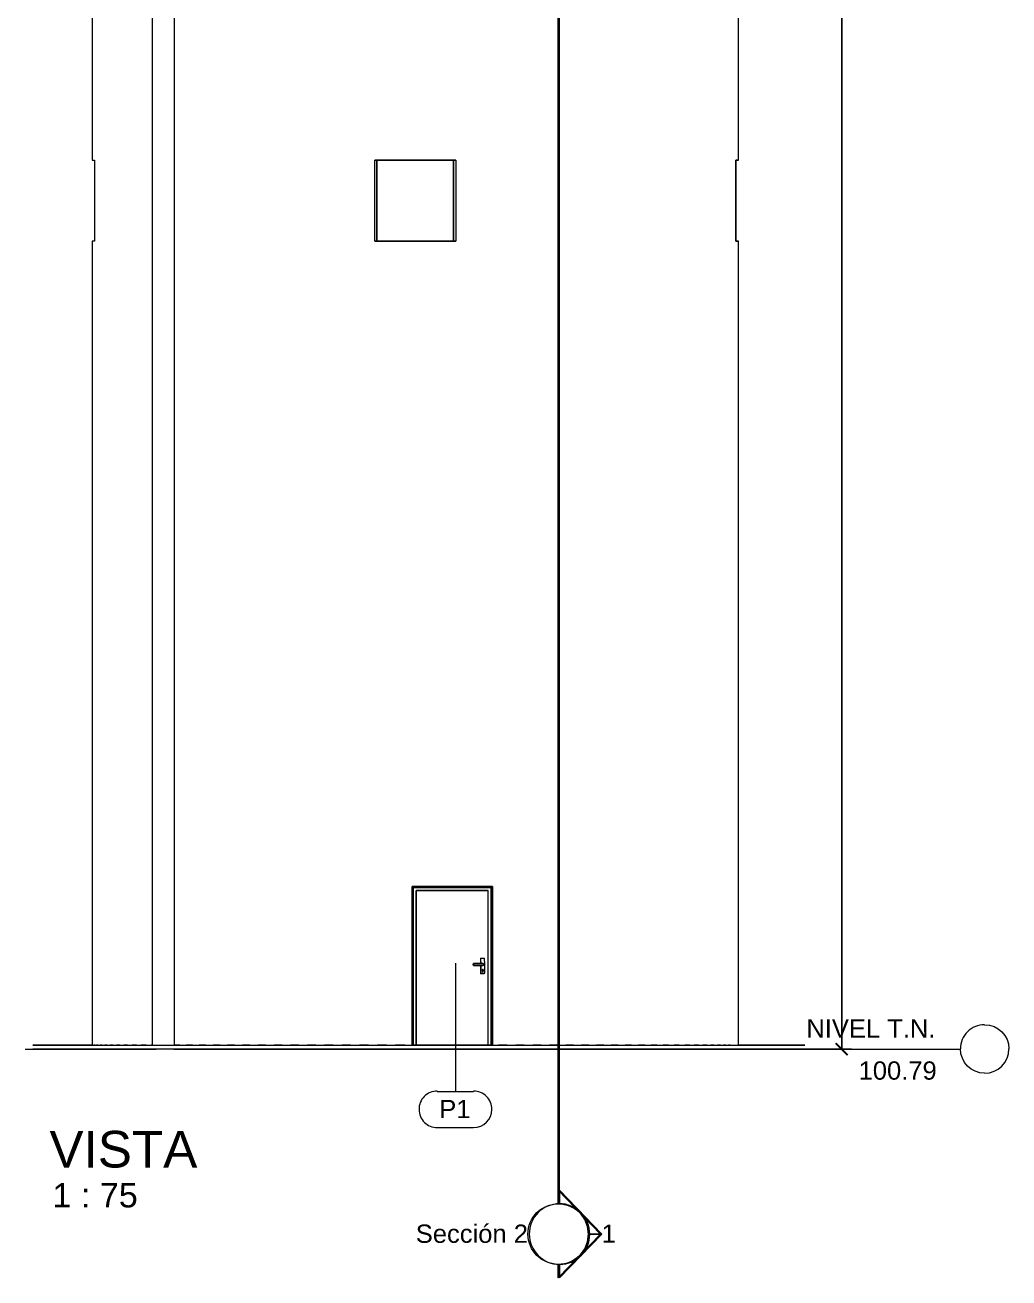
# Model space of a CAD drawing. Extents: x -187 to 52, y -9 to 65.
# Drawn here: x -4.6 to 7.58, y 12.11 to 27.61 of the extents above; entities that cross this region are included whole.
import ezdxf

# ---------------------------------------------------------------- set-up
doc = ezdxf.new("R2010")
doc.units = 0
doc.header["$MEASUREMENT"] = 0
for name, color, linetype in [('Cotas', 1, 'Continuous'), ('PDF3_Geometría', 7, 'Continuous'), ('PDF3_Texto', 7, 'Continuous')]:
    doc.layers.add(name, color=color, linetype=linetype)
doc.styles.add('PDF Arial', font='arial.ttf')
doc.styles.add('ROMANS', font='ROMANS.SHX', dxfattribs={"width": 0.85})
doc.dimstyles.new('1.100', dxfattribs={"dimtxt": 0.15, "dimasz": 0.15, "dimexe": 0.12, "dimexo": 0.125, "dimgap": 0.1, "dimtad": 1, "dimzin": 0, "dimdsep": 46, "dimtxsty": 'ROMANS', "dimblk": 'ARCHTICK', "dimcen": 0.09, "dimclrd": 256, "dimclre": 256, "dimclrt": 2, "dimadec": 0, "dimazin": 0, "dimtfac": 1, "dimtofl": 0, "dimtmove": 0, "dimatfit": 3, "dimfxl": 10, "dimfxlon": 1, "dimtolj": 1, "dimtzin": 0, "dimarcsym": 0})

# ---------------------------------------------------------------- blocks, each defined once
blk = doc.blocks.new('_ArchTick')
at = {"color": 0, "linetype": 'ByBlock', "const_width": 0.15}
blk.add_lwpolyline([(-0.5, -0.5), (0.5, 0.5)], dxfattribs=at)
blk = doc.blocks.new('*D13')
at = {"layer": 'Cotas', "lineweight": -2, "transparency": 16777216}
for p, q in [((4.357, 47.796), (5.631, 47.796)), ((5.511, 14.938), (5.511, 47.796)), ((4.357, 14.938), (5.631, 14.938))]:
    blk.add_line(p, q, dxfattribs=at)
at = {"layer": 'Defpoints', "color": 0, "transparency": 16777216}
for p in [(4.232, 47.796), (5.511, 47.796), (4.232, 14.938)]:
    blk.add_point(p, dxfattribs=at)
at = {"layer": 'Cotas', "lineweight": -2, "transparency": 16777216, "xscale": 0.15, "yscale": 0.15, "zscale": 0.15}
for p, rotation in [((5.511, 47.796), 90), ((5.511, 14.938), 270)]:
    blk.add_blockref('_ArchTick', p, dxfattribs=dict(at, rotation=rotation))
at = {"layer": 'Cotas', "color": 2, "transparency": 16777216, "insert": (5.336, 31.367), "char_height": 0.15, "attachment_point": 5, "rotation": 90, "style": 'ROMANS'}
blk.add_mtext('\\A1;32.86', dxfattribs=at)

msp = doc.modelspace()

# ---------------------------------------------------------------- linework, layer by layer
at = {"layer": 'PDF3_Geometría', "lineweight": 9}
for points in [[(1.628, 12.65, -0.416317), (2.003, 13.024, -0.417715), (2.381, 12.65, -0.414545), (2.003, 12.275), (2.003, 12.107), (2.527, 12.65), (2.003, 13.192), (2.003, 13.024), (2.003, 49.015), (2.003, 48.843), (2.527, 49.389), (2.003, 49.932), (2.003, 49.764, 0.416317), (1.628, 49.389)], [(0.505, 14.418, 0.422535), (0.279, 14.192, 0.417263), (0.505, 13.967), (0.955, 13.967, 0.411972), (1.181, 14.192, 0.417263), (0.955, 14.418)]]:
    msp.add_lwpolyline(points, format="xyb", dxfattribs=at)
for points in [[(2.016, 12.275), (2.016, 12.107), (2.543, 12.65), (2.016, 13.192), (2.016, 13.024), (2.016, 49.015), (2.016, 48.843), (2.543, 49.389), (2.016, 49.932), (2.016, 49.764)], [(0.73, 16.002), (0.73, 14.415)], [(-4.597, 14.938), (-2.975, 14.938)], [(-2.619, 14.938), (-2.143, 14.938)], [(-1.784, 14.938), (-0.594, 14.938)], [(-0.238, 14.938), (0.238, 14.938)], [(0.597, 14.938), (1.787, 14.938)], [(2.143, 14.938), (2.619, 14.938)], [(2.978, 14.938), (4.168, 14.938)], [(5.359, 14.938), (6.981, 14.938)], [(0.505, 14.415), (0.955, 14.415)]]:
    msp.add_lwpolyline(points, dxfattribs=at)
at = {"layer": 'PDF3_Geometría', "lineweight": 18}
for points in [[(-3.022, 47.986), (-3.022, 14.989), (-3.029, 14.989), (-3.035, 14.989)], [(-2.683, 14.989), (-2.749, 14.989), (-2.749, 47.986)], [(0.962, 15.977), (0.959, 15.973), (0.955, 15.973), (0.952, 15.977), (0.949, 15.98), (0.949, 15.983), (0.949, 15.986), (0.949, 15.989), (0.952, 15.992), (0.955, 15.992), (0.955, 15.996), (0.959, 15.992), (0.962, 15.992), (0.965, 15.989)], [(1.047, 15.996), (1.047, 15.999), (1.047, 16.005), (1.047, 16.008), (1.047, 16.011), (1.047, 16.015), (1.044, 16.021), (1.044, 16.024), (1.044, 16.031), (1.044, 16.037), (1.044, 16.04), (1.044, 16.046), (1.044, 16.053), (1.044, 16.056), (1.044, 16.059), (1.041, 16.065), (1.041, 15.992)], [(1.041, 16.065), (1.086, 16.065), (1.086, 16.059), (1.086, 16.056), (1.086, 16.053), (1.086, 16.046), (1.086, 16.04), (1.086, 16.037), (1.086, 16.031), (1.089, 16.024), (1.089, 16.021), (1.089, 16.015), (1.089, 16.011), (1.089, 16.008), (1.089, 16.005), (1.089, 15.999), (1.089, 15.996), (1.089, 15.989), (1.089, 15.983), (1.089, 15.977), (1.089, 15.97), (1.089, 15.967), (1.089, 15.961), (1.089, 15.958), (1.089, 15.951), (1.089, 15.948), (1.089, 15.942), (1.089, 15.938), (1.089, 15.935), (1.089, 15.929), (1.089, 15.926), (1.089, 15.923), (1.089, 15.916), (1.089, 15.913), (1.089, 15.907), (1.089, 15.9), (1.089, 15.894), (1.089, 15.888), (1.089, 15.885), (1.089, 15.881), (1.089, 15.878), (1.086, 15.878), (1.086, 15.875), (1.086, 15.872), (1.041, 15.872)], [(1.041, 15.977), (1.041, 15.872), (1.044, 15.875), (1.044, 15.878), (1.047, 15.878), (1.047, 15.881), (1.047, 15.885), (1.047, 15.888), (1.047, 15.894), (1.047, 15.9), (1.047, 15.907), (1.047, 15.913), (1.047, 15.916), (1.047, 15.923), (1.047, 15.926), (1.047, 15.929), (1.047, 15.935), (1.047, 15.938), (1.047, 15.942), (1.047, 15.948), (1.047, 15.951), (1.047, 15.958), (1.047, 15.961), (1.047, 15.967), (1.047, 15.97), (1.047, 15.977)], [(1.066, 15.973), (1.07, 15.973), (1.073, 15.973), (1.076, 15.977), (1.079, 15.977), (1.079, 15.98), (1.082, 15.983), (1.082, 15.986), (1.079, 15.989), (1.079, 15.992), (1.076, 15.992), (1.073, 15.996), (1.07, 15.996), (1.066, 15.996)], [(1.07, 15.923), (1.066, 15.923)], [(1.066, 15.891), (1.07, 15.891)], [(-3.768, 14.989), (-3.864, 14.989), (-4.057, 14.989), (-4.245, 14.989), (-4.422, 14.989), (-4.502, 14.989), (-4.422, 14.989), (-4.245, 14.989), (-4.057, 14.989), (-3.864, 14.989), (-3.657, 14.989), (-3.448, 14.989), (-3.229, 14.989), (-3, 14.989), (-2.768, 14.989), (-2.527, 14.989), (-2.283, 14.989), (-2.032, 14.989), (-1.778, 14.989), (-1.518, 14.989), (-1.254, 14.989), (-0.987, 14.989), (-0.721, 14.989), (-0.448, 14.989), (-0.178, 14.989), (0.095, 14.989), (0.368, 14.989), (0.641, 14.989), (0.914, 14.989), (1.184, 14.989), (1.454, 14.989), (1.717, 14.989), (1.981, 14.989), (2.241, 14.989), (2.495, 14.989), (2.746, 14.989), (2.993, 14.989), (3.232, 14.989), (3.466, 14.989), (3.692, 14.989), (3.911, 14.989), (4.124, 14.989), (4.327, 14.989), (4.524, 14.989), (4.708, 14.989), (4.886, 14.989), (5.054, 14.989), (4.886, 14.989), (4.708, 14.989), (4.524, 14.989), (4.327, 14.989), (4.232, 14.989)], [(-2.749, 14.929), (-2.749, 14.938), (-2.527, 14.938), (-2.283, 14.938), (-2.032, 14.938), (-1.778, 14.938), (-1.518, 14.938), (-1.254, 14.938), (-0.987, 14.938), (-0.721, 14.938), (-0.448, 14.938), (-0.178, 14.938), (0.095, 14.938), (0.368, 14.938), (0.641, 14.938), (0.914, 14.938), (1.184, 14.938), (1.454, 14.938), (1.717, 14.938), (1.981, 14.938), (2.241, 14.938), (2.495, 14.938), (2.746, 14.938), (2.993, 14.938), (3.232, 14.938), (3.466, 14.938), (3.692, 14.938), (3.911, 14.938), (4.124, 14.938), (4.327, 14.938), (4.524, 14.938), (4.708, 14.938), (4.886, 14.938), (4.708, 14.938), (4.524, 14.938), (4.327, 14.938), (4.124, 14.938), (3.911, 14.938), (3.692, 14.938), (3.466, 14.938), (3.232, 14.938), (2.993, 14.938), (2.746, 14.938), (2.495, 14.938), (2.241, 14.938), (1.981, 14.938), (1.717, 14.938), (1.454, 14.938), (1.184, 14.938), (0.914, 14.938), (0.641, 14.938), (0.368, 14.938), (0.095, 14.938), (-0.178, 14.938), (-0.448, 14.938), (-0.721, 14.938), (-0.987, 14.938), (-1.254, 14.938), (-1.518, 14.938), (-1.778, 14.938), (-2.032, 14.938), (-2.283, 14.938), (-2.527, 14.938), (-2.768, 14.938), (-3, 14.938), (-3.229, 14.938), (-3.448, 14.938), (-3.657, 14.938), (-3.864, 14.938), (-4.057, 14.938), (-4.245, 14.938), (-4.422, 14.938), (-4.502, 14.938), (-4.422, 14.938), (-4.245, 14.938), (-4.057, 14.938), (-3.864, 14.938), (-3.657, 14.938), (-3.448, 14.938), (-3.229, 14.938), (-3.022, 14.938), (-3.022, 14.929)], [(-3.756, 14.989), (-3.762, 14.989)], [(-3.73, 14.989), (-3.743, 14.989)], [(-3.692, 14.989), (-3.711, 14.989)], [(-3.641, 14.989), (-3.667, 14.989)], [(-3.581, 14.989), (-3.61, 14.989)], [(-3.508, 14.989), (-3.543, 14.989)], [(-3.422, 14.989), (-3.464, 14.989)], [(-3.327, 14.989), (-3.372, 14.989), (-3.375, 14.989)], [(-3.219, 14.989), (-3.267, 14.989), (-3.27, 14.989)], [(-3.099, 14.989), (-3.156, 14.989), (-3.159, 14.989)], [(-2.524, 14.989), (-2.597, 14.989), (-2.603, 14.989)], [(-2.359, 14.989), (-2.432, 14.989), (-2.441, 14.989)], [(-2.184, 14.989), (-2.26, 14.989), (-2.27, 14.989)], [(-2.003, 14.989), (-2.083, 14.989), (-2.092, 14.989)], [(-1.813, 14.989), (-1.895, 14.989), (-1.905, 14.989)], [(-1.619, 14.989), (-1.702, 14.989), (-1.714, 14.989)], [(-1.416, 14.989), (-1.502, 14.989), (-1.514, 14.989)], [(-1.21, 14.989), (-1.299, 14.989), (-1.311, 14.989)], [(-1, 14.989), (-1.089, 14.989), (-1.102, 14.989)], [(-0.784, 14.989), (-0.876, 14.989), (-0.889, 14.989)], [(-0.568, 14.989), (-0.657, 14.989), (-0.673, 14.989)], [(-0.346, 14.989), (-0.438, 14.989), (-0.457, 14.989)], [(-0.124, 14.989), (-0.216, 14.989), (-0.235, 14.989)], [(0.105, 14.989), (0.009, 14.989), (-0.01, 14.989)], [(0.244, 14.989), (0.232, 14.989), (0.2, 14.989)], [(1.133, 14.989), (1.12, 14.989), (0.901, 14.989), (0.679, 14.989), (0.457, 14.989), (0.251, 14.989)], [(1.178, 14.989), (1.136, 14.989)], [(1.371, 14.989), (1.34, 14.989), (1.263, 14.989)], [(1.581, 14.989), (1.552, 14.989), (1.479, 14.989)], [(1.79, 14.989), (1.762, 14.989), (1.689, 14.989)], [(1.993, 14.989), (1.968, 14.989), (1.895, 14.989)], [(2.19, 14.989), (2.168, 14.989), (2.095, 14.989)], [(2.381, 14.989), (2.359, 14.989), (2.289, 14.989)], [(2.565, 14.989), (2.546, 14.989), (2.476, 14.989)], [(2.743, 14.989), (2.727, 14.989), (2.657, 14.989)], [(2.911, 14.989), (2.898, 14.989), (2.832, 14.989)], [(3.073, 14.989), (3.06, 14.989), (2.997, 14.989)], [(3.225, 14.989), (3.216, 14.989), (3.152, 14.989)], [(3.368, 14.989), (3.359, 14.989), (3.301, 14.989)], [(3.501, 14.989), (3.495, 14.989), (3.438, 14.989)], [(3.625, 14.989), (3.619, 14.989), (3.568, 14.989)], [(3.74, 14.989), (3.733, 14.989), (3.686, 14.989)], [(3.841, 14.989), (3.835, 14.989), (3.793, 14.989)], [(3.93, 14.989), (3.927, 14.989), (3.889, 14.989)], [(4.009, 14.989), (4.006, 14.989), (3.974, 14.989)], [(4.076, 14.989), (4.047, 14.989)], [(4.13, 14.989), (4.108, 14.989)]]:
    msp.add_lwpolyline(points, dxfattribs=at)
at = {"layer": 'PDF3_Geometría', "lineweight": 20}
for points in [[(4.232, 14.989), (4.232, 24.938), (4.228, 24.938), (4.219, 24.938), (4.2, 24.938), (4.2, 25.938), (4.219, 25.938), (4.228, 25.938), (4.232, 25.938), (4.232, 33.818), (4.228, 33.818), (4.219, 33.818), (4.2, 33.818), (4.2, 34.818), (4.219, 34.818), (4.228, 34.818), (4.232, 34.818)], [(-3.768, 33.818), (-3.768, 25.938), (-3.765, 25.938), (-3.753, 25.938), (-3.737, 25.938), (-3.737, 24.938), (-3.753, 24.938), (-3.765, 24.938), (-3.768, 24.938)], [(-3.768, 25.938), (-3.765, 25.938), (-3.753, 25.938), (-3.737, 25.938), (-3.737, 24.938), (-3.753, 24.938), (-3.765, 24.938), (-3.768, 24.938), (-3.768, 14.989)], [(0.733, 25.938), (0.705, 25.938), (0.533, 25.938), (0.333, 25.938), (0.133, 25.938), (-0.067, 25.938), (-0.241, 25.938), (-0.267, 25.938)], [(4.232, 25.938), (4.228, 25.938), (4.219, 25.938), (4.2, 25.938), (4.2, 24.938), (4.219, 24.938), (4.228, 24.938), (4.232, 24.938)], [(-0.267, 24.938), (-0.241, 24.938), (-0.067, 24.938), (0.133, 24.938), (0.333, 24.938), (0.533, 24.938), (0.705, 24.938), (0.733, 24.938)], [(1.136, 14.989), (1.136, 16.9), (0.244, 16.9), (0.244, 14.989), (0.244, 16.9), (1.136, 16.9)], [(-3.768, 14.938), (-3.546, 14.938)], [(4.232, 14.938), (4.225, 14.938), (4.206, 14.938), (4.174, 14.938), (4.13, 14.938), (4.076, 14.938), (4.006, 14.938), (3.927, 14.938), (3.835, 14.938), (3.733, 14.938), (3.619, 14.938), (3.495, 14.938), (3.359, 14.938), (3.216, 14.938), (3.06, 14.938), (2.898, 14.938), (2.727, 14.938), (2.546, 14.938), (2.359, 14.938), (2.168, 14.938), (1.968, 14.938), (1.762, 14.938), (1.552, 14.938), (1.34, 14.938), (1.12, 14.938), (0.901, 14.938), (0.679, 14.938), (0.457, 14.938), (0.232, 14.938), (0.009, 14.938), (-0.216, 14.938), (-0.438, 14.938), (-0.657, 14.938), (-0.876, 14.938), (-1.089, 14.938), (-1.299, 14.938), (-1.502, 14.938), (-1.702, 14.938), (-1.895, 14.938), (-2.083, 14.938), (-2.26, 14.938), (-2.432, 14.938), (-2.597, 14.938), (-2.749, 14.938), (-2.692, 14.938), (-2.553, 14.938), (-2.403, 14.938), (-2.241, 14.938), (-2.076, 14.938), (-1.902, 14.938), (-1.721, 14.938), (-1.53, 14.938), (-1.337, 14.938), (-1.14, 14.938), (-0.937, 14.938), (-0.727, 14.938), (-0.518, 14.938), (-0.305, 14.938), (-0.092, 14.938), (0.124, 14.938), (0.34, 14.938), (0.555, 14.938), (0.771, 14.938), (0.984, 14.938), (1.193, 14.938), (1.4, 14.938), (1.603, 14.938), (1.803, 14.938), (1.997, 14.938), (2.184, 14.938), (2.365, 14.938), (2.54, 14.938), (2.708, 14.938), (2.866, 14.938), (3.016, 14.938), (3.159, 14.938), (3.289, 14.938), (3.413, 14.938), (3.524, 14.938), (3.625, 14.938), (3.714, 14.938), (3.79, 14.938), (3.857, 14.938), (3.914, 14.938), (3.955, 14.938), (3.987, 14.938), (4.006, 14.938), (4.013, 14.938), (4.006, 14.938), (3.987, 14.938), (3.955, 14.938), (3.911, 14.938), (3.857, 14.938), (3.79, 14.938), (3.711, 14.938), (3.619, 14.938), (3.517, 14.938), (3.403, 14.938), (3.279, 14.938), (3.146, 14.938), (3.003, 14.938), (2.851, 14.938), (2.692, 14.938), (2.524, 14.938), (2.346, 14.938), (2.162, 14.938), (1.971, 14.938), (1.778, 14.938), (1.574, 14.938), (1.371, 14.938), (1.162, 14.938), (1.187, 14.938), (1.4, 14.938), (1.609, 14.938), (1.816, 14.938), (2.019, 14.938), (2.213, 14.938), (2.403, 14.938), (2.584, 14.938), (2.762, 14.938), (2.927, 14.938), (3.089, 14.938), (3.238, 14.938), (3.381, 14.938), (3.511, 14.938), (3.635, 14.938), (3.746, 14.938), (3.844, 14.938), (3.933, 14.938), (4.013, 14.938), (4.079, 14.938), (4.133, 14.938), (4.178, 14.938), (4.206, 14.938), (4.225, 14.938), (4.232, 14.938), (4.013, 14.938)], [(0.193, 14.938), (0.168, 14.938), (-0.051, 14.938), (-0.267, 14.938), (-0.48, 14.938), (-0.692, 14.938), (-0.902, 14.938), (-1.108, 14.938), (-1.308, 14.938), (-1.505, 14.938), (-1.695, 14.938), (-1.88, 14.938), (-2.054, 14.938), (-2.226, 14.938), (-2.387, 14.938), (-2.54, 14.938), (-2.683, 14.938), (-2.749, 14.938), (-2.61, 14.938), (-2.448, 14.938), (-2.28, 14.938), (-2.102, 14.938), (-1.918, 14.938), (-1.727, 14.938), (-1.527, 14.938), (-1.327, 14.938), (-1.118, 14.938), (-0.905, 14.938), (-0.692, 14.938), (-0.473, 14.938), (-0.251, 14.938), (-0.029, 14.938), (0.193, 14.938), (0.206, 14.938)], [(0.197, 14.938), (0.206, 14.938), (0.244, 14.938)], [(0.238, 14.938), (0.244, 14.938), (1.136, 14.938), (1.174, 14.938), (1.187, 14.938)], [(1.136, 14.938), (1.13, 14.938)], [(1.174, 14.938), (1.149, 14.938)]]:
    msp.add_lwpolyline(points, dxfattribs=at)
for points in [[(-0.267, 24.938), (-0.267, 25.938), (-0.067, 25.938), (0.133, 25.938), (0.333, 25.938), (0.533, 25.938), (0.733, 25.938), (0.733, 24.938), (0.533, 24.938), (0.333, 24.938), (0.133, 24.938), (-0.067, 24.938)], [(-0.241, 25.938), (-0.241, 24.938), (-0.051, 24.938), (0.136, 24.938), (0.327, 24.938), (0.517, 24.938), (0.705, 24.938), (0.705, 25.938), (0.517, 25.938), (0.327, 25.938), (0.136, 25.938), (-0.051, 25.938)], [(0.705, 25.938), (0.705, 24.938), (0.517, 24.938), (0.327, 24.938), (0.136, 24.938), (-0.051, 24.938), (-0.241, 24.938), (-0.241, 25.938), (-0.051, 25.938), (0.136, 25.938), (0.327, 25.938), (0.517, 25.938)], [(1.187, 16.951), (0.193, 16.951), (0.193, 14.989), (0.193, 16.951), (0.393, 16.951), (0.593, 16.951), (0.793, 16.951), (0.99, 16.951), (1.187, 16.951), (1.187, 14.989)], [(1.174, 14.989), (1.174, 16.938), (0.206, 16.938), (0.206, 14.989), (0.206, 16.938), (1.174, 16.938)], [(-3.768, 14.938), (-3.762, 14.938), (-3.743, 14.938), (-3.711, 14.938), (-3.667, 14.938), (-3.613, 14.938), (-3.546, 14.938), (-3.467, 14.938), (-3.375, 14.938), (-3.273, 14.938), (-3.162, 14.938), (-3.038, 14.938), (-3.022, 14.938), (-3.051, 14.938), (-3.153, 14.938), (-3.245, 14.938), (-3.324, 14.938), (-3.391, 14.938), (-3.448, 14.938), (-3.492, 14.938), (-3.521, 14.938), (-3.54, 14.938), (-3.546, 14.938), (-3.54, 14.938), (-3.524, 14.938), (-3.492, 14.938), (-3.448, 14.938), (-3.394, 14.938), (-3.327, 14.938), (-3.248, 14.938), (-3.159, 14.938), (-3.057, 14.938), (-3.022, 14.938), (-3.029, 14.938), (-3.156, 14.938), (-3.267, 14.938), (-3.372, 14.938), (-3.464, 14.938), (-3.543, 14.938), (-3.61, 14.938), (-3.667, 14.938), (-3.711, 14.938), (-3.743, 14.938), (-3.762, 14.938)]]:
    msp.add_lwpolyline(points, close=True, dxfattribs=at)
at = {"layer": 'PDF3_Geometría', "lineweight": 18}
for points in [[(1.073, 15.996), (1.07, 15.996), (1.066, 15.996), (1.06, 15.996), (1.051, 15.996), (1.044, 15.996), (1.038, 15.996), (1.032, 15.996), (1.028, 15.996), (1.022, 15.996), (1.016, 15.996), (1.013, 15.996), (1.006, 15.996), (1, 15.996), (0.993, 15.996), (0.99, 15.996), (0.984, 15.996), (0.978, 15.996), (0.971, 15.996), (0.968, 15.996), (0.965, 15.996), (0.955, 15.996), (0.965, 15.996), (0.968, 15.996), (0.971, 15.996), (0.978, 15.996), (0.984, 15.996), (0.99, 15.996), (0.993, 15.996), (1, 15.996), (1.006, 15.996), (1.013, 15.996), (1.016, 15.996), (1.022, 15.996), (1.028, 15.996), (1.032, 15.996), (1.038, 15.996), (1.044, 15.996), (1.051, 15.996), (1.06, 15.996), (1.066, 15.996), (1.07, 15.996)], [(0.955, 15.973), (0.965, 15.973), (0.968, 15.973), (0.971, 15.973), (0.978, 15.973), (0.984, 15.973), (0.99, 15.973), (0.993, 15.973), (1, 15.973), (1.006, 15.973), (1.013, 15.973), (1.016, 15.973), (1.022, 15.973), (1.028, 15.973), (1.032, 15.973), (1.038, 15.973), (1.044, 15.973), (1.051, 15.973), (1.06, 15.973), (1.066, 15.973), (1.07, 15.973), (1.073, 15.973), (1.07, 15.973), (1.066, 15.973), (1.06, 15.973), (1.051, 15.973), (1.044, 15.973), (1.038, 15.973), (1.032, 15.973), (1.028, 15.973), (1.022, 15.973), (1.016, 15.973), (1.013, 15.973), (1.006, 15.973), (1, 15.973), (0.993, 15.973), (0.99, 15.973), (0.984, 15.973), (0.978, 15.973), (0.971, 15.973), (0.968, 15.973), (0.965, 15.973)], [(1.073, 15.907), (1.076, 15.91), (1.076, 15.913), (1.076, 15.916), (1.076, 15.919), (1.073, 15.919), (1.073, 15.923), (1.07, 15.923), (1.066, 15.923), (1.063, 15.923), (1.063, 15.919), (1.06, 15.919), (1.06, 15.916), (1.06, 15.913), (1.06, 15.91), (1.063, 15.91), (1.063, 15.907), (1.063, 15.894), (1.063, 15.891), (1.066, 15.891), (1.07, 15.891), (1.073, 15.891), (1.073, 15.894)], [(-3.768, 14.938), (-3.762, 14.938), (-3.743, 14.938), (-3.711, 14.938), (-3.667, 14.938), (-3.61, 14.938), (-3.543, 14.938), (-3.464, 14.938), (-3.372, 14.938), (-3.267, 14.938), (-3.156, 14.938), (-3.029, 14.938), (-3.022, 14.938), (-3.029, 14.938), (-3.156, 14.938), (-3.267, 14.938), (-3.372, 14.938), (-3.464, 14.938), (-3.543, 14.938), (-3.61, 14.938), (-3.667, 14.938), (-3.711, 14.938), (-3.743, 14.938), (-3.762, 14.938)], [(-2.749, 14.938), (-2.597, 14.938), (-2.432, 14.938), (-2.26, 14.938), (-2.083, 14.938), (-1.895, 14.938), (-1.702, 14.938), (-1.502, 14.938), (-1.299, 14.938), (-1.089, 14.938), (-0.876, 14.938), (-0.657, 14.938), (-0.438, 14.938), (-0.216, 14.938), (0.009, 14.938), (0.232, 14.938), (0.457, 14.938), (0.679, 14.938), (0.901, 14.938), (1.12, 14.938), (1.34, 14.938), (1.552, 14.938), (1.762, 14.938), (1.968, 14.938), (2.168, 14.938), (2.359, 14.938), (2.546, 14.938), (2.727, 14.938), (2.898, 14.938), (3.06, 14.938), (3.216, 14.938), (3.359, 14.938), (3.495, 14.938), (3.619, 14.938), (3.733, 14.938), (3.835, 14.938), (3.927, 14.938), (4.006, 14.938), (4.076, 14.938), (4.13, 14.938), (4.174, 14.938), (4.206, 14.938), (4.225, 14.938), (4.232, 14.938), (4.225, 14.938), (4.206, 14.938), (4.174, 14.938), (4.13, 14.938), (4.076, 14.938), (4.006, 14.938), (3.927, 14.938), (3.835, 14.938), (3.733, 14.938), (3.619, 14.938), (3.495, 14.938), (3.359, 14.938), (3.216, 14.938), (3.06, 14.938), (2.898, 14.938), (2.727, 14.938), (2.546, 14.938), (2.359, 14.938), (2.168, 14.938), (1.968, 14.938), (1.762, 14.938), (1.552, 14.938), (1.34, 14.938), (1.12, 14.938), (0.901, 14.938), (0.679, 14.938), (0.457, 14.938), (0.232, 14.938), (0.009, 14.938), (-0.216, 14.938), (-0.438, 14.938), (-0.657, 14.938), (-0.876, 14.938), (-1.089, 14.938), (-1.299, 14.938), (-1.502, 14.938), (-1.702, 14.938), (-1.895, 14.938), (-2.083, 14.938), (-2.26, 14.938), (-2.432, 14.938), (-2.597, 14.938)]]:
    msp.add_lwpolyline(points, close=True, dxfattribs=at)
at = {"layer": 'PDF3_Geometría', "lineweight": 9}
for points in [[(2.003, 13.192), (2.276, 12.907), (2.219, 12.958), (2.152, 12.992), (2.079, 13.018), (2.003, 13.024)], [(2.016, 13.192), (2.292, 12.907), (2.232, 12.958), (2.165, 12.992), (2.092, 13.018), (2.016, 13.024)], [(2.378, 12.65), (2.365, 12.742), (2.333, 12.831), (2.279, 12.907), (2.527, 12.65)], [(2.393, 12.65), (2.381, 12.742), (2.346, 12.831), (2.292, 12.907), (2.543, 12.65)], [(2.378, 12.65), (2.527, 12.65), (2.279, 12.392), (2.333, 12.469), (2.365, 12.554)], [(2.393, 12.65), (2.543, 12.65), (2.292, 12.392), (2.346, 12.469), (2.381, 12.554)], [(2.003, 12.107), (2.003, 12.275), (2.079, 12.281), (2.152, 12.304), (2.219, 12.342), (2.276, 12.389)], [(2.016, 12.107), (2.016, 12.275), (2.092, 12.281), (2.165, 12.304), (2.232, 12.342), (2.292, 12.389)]]:
    msp.add_lwpolyline(points, close=True, dxfattribs=at)
msp.add_lwpolyline([(2.393, 12.65, 0.416317), (2.019, 13.024, 0.419492), (1.644, 12.65, 0.416317), (2.019, 12.275, 0.413136)], format="xyb", close=True, dxfattribs=at)
for centre, radius, start, end in [((7.279, 14.942), 0.298, 89.9335, 180.0665), ((7.277, 14.944), 0.304, 270.3611, 359.6389)]:
    msp.add_arc(centre, radius, start, end, dxfattribs=at)
for points in [[(7.279, 15.24), (7.444, 15.24), (7.581, 15.107), (7.581, 14.942)], [(7.279, 14.64), (7.114, 14.64), (6.981, 14.777), (6.981, 14.942)], [(2.003, 12.275), (1.793, 12.278), (1.628, 12.443), (1.628, 12.65)]]:
    msp.add_open_spline(points, degree=3, dxfattribs=at)

# ---------------------------------------------------------------- texts
at = {"layer": 'PDF3_Texto', "attachment_point": 7, "style": 'PDF Arial'}
for s, insert, char_height in [('NIVEL T.N.', (5.073, 15.081), 0.2263), ('100.79', (5.72, 14.557), 0.2263), ('P1', (0.53, 14.084), 0.2263), ('VISTA', (-4.295, 13.467), 0.4535), ('1 : 75', (-4.257, 12.975), 0.3019), ('Sección 2', (0.239, 12.538), 0.2263), ('1', (2.54, 12.542), 0.226)]:
    msp.add_mtext(s, dxfattribs=dict(at, insert=insert, char_height=char_height))

# ---------------------------------------------------------------- dimensions: what is measured, and where the dimension line sits
at = {"layer": 'Cotas'}
dim = msp.add_linear_dim(base=(5.511, 47.796), p1=(4.232, 14.938), p2=(4.232, 47.796), angle=90, dimstyle='1.100', dxfattribs=at)
dim.commit()
dim.dimension.update_dxf_attribs({"geometry": '*D13', "text_midpoint": (5.336, 31.367)})

doc.saveas('drawing.dxf')
